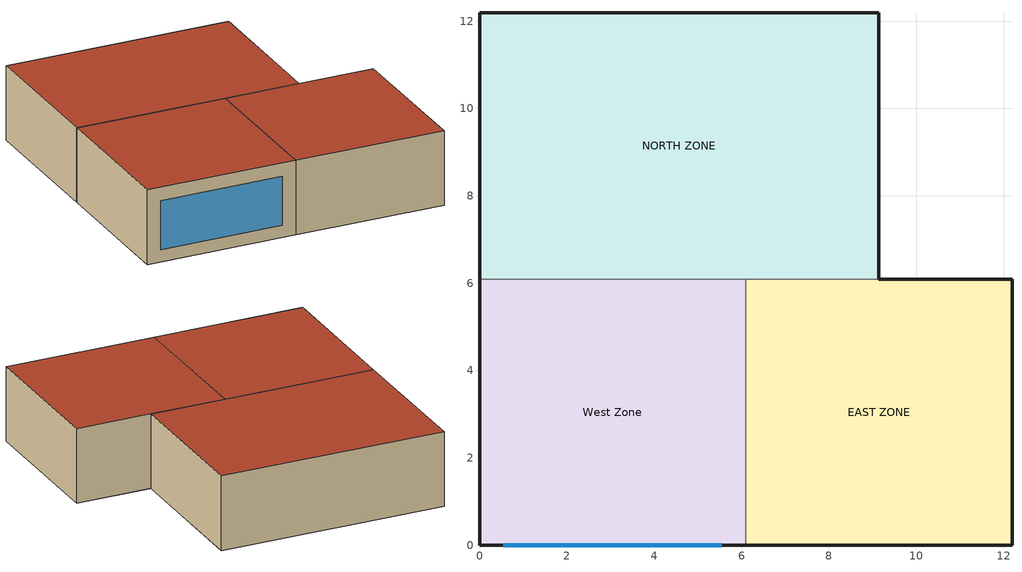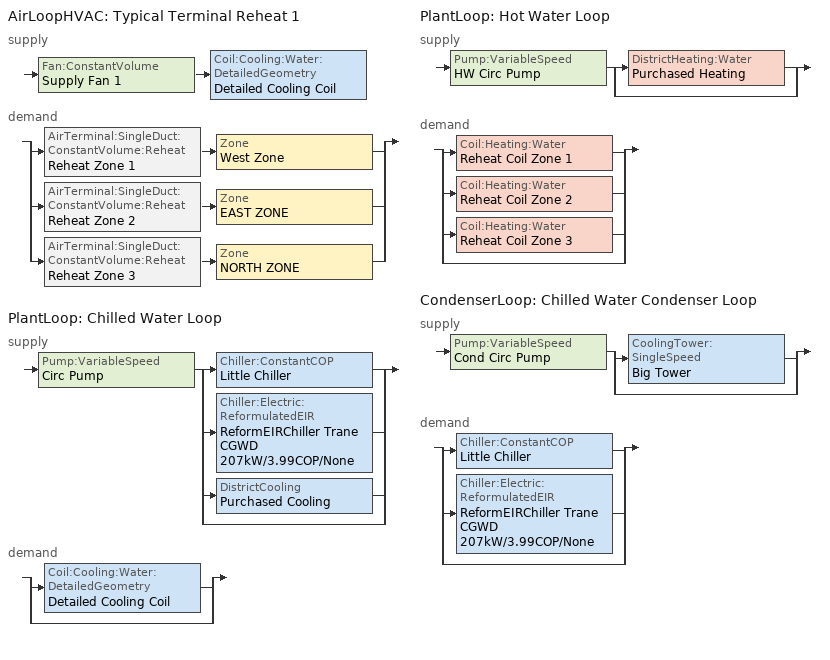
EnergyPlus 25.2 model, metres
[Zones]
West Zone
 floor adiabatic (FLOOR SLAB 8 IN): 0,0 0,6.1 6.1,6.1 6.1,0 z0
 wall outside (EXTWALL80): 0,6.1 0,0 6.1,0 z0:3.05
 wall to NORTH ZONE (PARTITION06): 6.1,6.1 0,6.1 z0:3.05
 wall to EAST ZONE (PARTITION06): 6.1,0 6.1,6.1 z0:3.05
 window (WIN-CON-LIGHT): 0.55,0 5.55,0 z0.5:2.5
 roof outside (ROOF34): 0,6.1 0,0 6.1,0 6.1,6.1 z3.05
EAST ZONE
 floor adiabatic (FLOOR SLAB 8 IN): 6.1,0 6.1,6.1 12.19,6.1 12.19,0 z0
 wall outside (EXTWALL80): 6.1,0 12.19,0 12.19,6.1 9.14,6.1 z0:3.05
 wall to NORTH ZONE (PARTITION06): 9.14,6.1 6.1,6.1 z0:3.05
 roof outside (ROOF34): 6.1,6.1 6.1,0 12.19,0 12.19,6.1 z3.05
NORTH ZONE
 floor adiabatic (FLOOR SLAB 8 IN): 0,6.1 0,12.19 9.14,12.19 9.14,6.1 z0
 wall outside (EXTWALL80): 9.14,6.1 9.14,12.19 0,12.19 0,6.1 z0:3.05
 roof outside (ROOF34): 0,12.19 0,6.1 9.14,6.1 9.14,12.19 z3.05
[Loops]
AirLoopHVAC 'Typical Terminal Reheat 1'
 supply: Fan:ConstantVolume 'Supply Fan 1' > Coil:Cooling:Water:DetailedGeometry 'Detailed Cooling Coil'
 demand: split
  | AirTerminal:SingleDuct:ConstantVolume:Reheat 'Reheat Zone 1' > Zone 'West Zone'
  | AirTerminal:SingleDuct:ConstantVolume:Reheat 'Reheat Zone 2' > Zone 'EAST ZONE'
  | AirTerminal:SingleDuct:ConstantVolume:Reheat 'Reheat Zone 3' > Zone 'NORTH ZONE'
PlantLoop 'Chilled Water Loop'
 supply: Pump:VariableSpeed 'Circ Pump' > split
  | Chiller:ConstantCOP 'Little Chiller'
  | Chiller:Electric:ReformulatedEIR 'ReformEIRChiller Trane CGWD 207kW/3.99COP/None'
  | DistrictCooling 'Purchased Cooling'
  | bypass
 demand: split
  | Coil:Cooling:Water:DetailedGeometry 'Detailed Cooling Coil'
  | bypass
PlantLoop 'Hot Water Loop'
 supply: Pump:VariableSpeed 'HW Circ Pump' > split
  | DistrictHeating:Water 'Purchased Heating'
  | bypass
 demand: split
  | Coil:Heating:Water 'Reheat Coil Zone 1'
  | Coil:Heating:Water 'Reheat Coil Zone 2'
  | Coil:Heating:Water 'Reheat Coil Zone 3'
  | bypass
CondenserLoop 'Chilled Water Condenser Loop'
 supply: Pump:VariableSpeed 'Cond Circ Pump' > split
  | CoolingTower:SingleSpeed 'Big Tower'
  | bypass
 demand: split
  | Chiller:ConstantCOP 'Little Chiller'
  | Chiller:Electric:ReformulatedEIR 'ReformEIRChiller Trane CGWD 207kW/3.99COP/None'
  | bypass
[Building]
NONE: Loads convergence tolerance value=0.04; Maximum number of warmup days=25; Minimum number of warmup days=6; North axis=0; Solar distribution=FullInteriorAndExterior; Temperature convergence tolerance value=0.4; Terrain=Suburbs
[Site:GroundTemperature:BuildingSurface]
20.03, 20.03, 20.13, 20.3, 20.43, 20.52, 20.62, 20.77, 20.78, 20.55, 20.44, 20.2
[Site:Location]
Chicago Ohare Intl Ap IL USA WMO=725300: Elevation=205; Latitude=41.99; Longitude=-87.91; Time zone=-6
[SizingPeriod:DesignDay] Barometric pressure=98886; Day of month=21; Daylight saving time indicator=No; Humidity condition type=WetBulb; Rain indicator=No; Snow indicator=No; Solar model indicator=ASHRAEClearSky
Name | Daily dry bulb temperature range | Day type | Maximum dry bulb temperature | Month | Sky clearness | Wetbulb or dewpoint at maximum dry bulb | Wind direction | Wind speed
Chicago Ohare Intl Ap Ann Clg 1% Condns DB=>MWB | 10.5 | SummerDesignDay | 31.6 | 7 | 1 | 23 | 230 | 5.2
Chicago Ohare Intl Ap Ann Htg 99% Condns DB | 0 | WinterDesignDay | -16.6 | 1 | 0 | -16.6 | 270 | 4.9
[Construction]
EXTWALL80: A1 - 1 IN STUCCO, C4 - 4 IN COMMON BRICK, E1 - 3 / 4 IN PLASTER OR GYP BOARD
FLOOR SLAB 8 IN: C10 - 8 IN HW CONCRETE
PARTITION06: E1 - 3 / 4 IN PLASTER OR GYP BOARD, C6 - 8 IN CLAY TILE, E1 - 3 / 4 IN PLASTER OR GYP BOARD
ROOF34: E2 - 1 / 2 IN SLAG OR STONE, E3 - 3 / 8 IN FELT AND MEMBRANE, B5 - 1 IN DENSE INSULATION, C12 - 2 IN HW CONCRETE
WIN-CON-LIGHT: WIN-LAY-GLASS-LIGHT
[Material] Thermal absorptance=0.9
Name | Conductivity | Density | Roughness | Solar absorptance | Specific heat | Thickness | Visible absorptance
A1 - 1 IN STUCCO | 0.691831 | 1858.142 | Smooth | 0.92 | 836.8 | 0.0253898 | 0.92
B5 - 1 IN DENSE INSULATION | 0.0432394 | 91.30524 | VeryRough | 0.5 | 836.8 | 0.0253898 | 0.5
C4 - 4 IN COMMON BRICK | 0.726422 | 1922.216 | Rough | 0.76 | 836.8 | 0.101498 | 0.76
C6 - 8 IN CLAY TILE | 0.570761 | 1121.292 | Smooth | 0.82 | 836.8 | 0.203302 | 0.82
C10 - 8 IN HW CONCRETE | 1.729577 | 2242.585 | MediumRough | 0.65 | 836.8 | 0.203302 | 0.65
C12 - 2 IN HW CONCRETE | 1.729577 | 2242.585 | MediumRough | 0.65 | 836.8 | 0.0509016 | 0.65
E1 - 3 / 4 IN PLASTER OR GYP BOARD | 0.726422 | 1601.846 | Smooth | 0.92 | 836.8 | 0.01905 | 0.92
E2 - 1 / 2 IN SLAG OR STONE | 1.435549 | 881.0155 | Rough | 0.55 | 1673.6 | 0.0127102 | 0.55
E3 - 3 / 8 IN FELT AND MEMBRANE | 0.190253 | 1121.292 | Rough | 0.75 | 1673.6 | 0.00954024 | 0.75
[WindowMaterial:Glazing]
WIN-LAY-GLASS-LIGHT: Back side infrared hemispherical emissivity=0.84; Back side solar reflectance at normal incidence=0.031; Back side visible reflectance at normal incidence=0.05; Conductivity=0.9; Front side infrared hemispherical emissivity=0.84; Front side solar reflectance at normal incidence=0.031; Front side visible reflectance at normal incidence=0.05; Infrared transmittance at normal incidence=0; Optical data type=SpectralAverage; Solar transmittance at normal incidence=0.9; Thickness=0.003; Visible transmittance at normal incidence=0.9
[AirLoopHVAC]
Typical Terminal Reheat 1: Design supply air flow rate=1.3
[AirTerminal:SingleDuct:ConstantVolume:Reheat] Availability schedule=FanAndCoilAvailSched; Convergence tolerance=0.001; Minimum hot water or steam flow rate=0
Name | Maximum air flow rate | Maximum hot water or steam flow rate | Reheat coil
Reheat Zone 1 | 0.47 | 0.0013 | Reheat Coil Zone 1
Reheat Zone 2 | 0.36 | 0.0012 | Reheat Coil Zone 2
Reheat Zone 3 | 0.47 | 0.0013 | Reheat Coil Zone 3
[AvailabilityManager:Scheduled]
Reheat System 1 Avail: Schedule=FanAndCoilAvailSched
[Chiller:ConstantCOP]
Little Chiller: Chiller flow mode=LeavingSetpointModulated; Condenser type=WaterCooled; Design chilled water flow rate=0.0011; Design condenser water flow rate=0.0011; Nominal capacity=25000; Nominal cop=2.5
[Chiller:Electric:ReformulatedEIR]
ReformEIRChiller Trane CGWD 207kW/3.99COP/None: Chiller flow mode type=NotModulated; Cooling capacity function of temperature curve=ReformEIRChiller Trane CGWD 207kW/None CAPFT; Design heat recovery water flow rate=0; Electric input to cooling output ratio function of part load ratio curve=ReformEIRChiller Trane CGWD 207kW/None EIRFPLR; Electric input to cooling output ratio function of temperature curve=ReformEIRChiller Trane CGWD 207kW/None EIRFT; Fraction of compressor electric consumption rejected by condenser=1; Leaving chilled water lower temperature limit=2; Maximum part load ratio=1.01; Minimum part load ratio=0.25; Minimum unloading ratio=0.25; Optimum part load ratio=1; Reference capacity=25000; Reference chilled water flow rate=0.001075; Reference condenser water flow rate=0.001345; Reference cop=3.99; Reference leaving chilled water temperature=8.89; Reference leaving condenser water temperature=34.6
[Coil:Cooling:Water:DetailedGeometry]
Detailed Cooling Coil: Availability schedule=CoolingCoilAvailSched; Coil depth=0.165098; Fin diameter=0.435072; Fin spacing=0.00181429; Fin surface area=101.716; Fin thermal conductivity=203.883; Fin thickness=0.00149998; Maximum water flow rate=0.0011; Minimum airflow area=0.810606; Number of tube rows=6; Number of tubes per row=16; Total tube inside area=6.20007; Tube depth spacing=0.0258998; Tube inside diameter=0.01445; Tube outside diameter=0.0158798; Tube outside surface area=6.23816; Tube thermal conductivity=385.765
[Coil:Heating:Water] Availability schedule=FanAndCoilAvailSched; Performance input method=UFactorTimesAreaAndDesignWaterFlowRate; Rated capacity=Autosize; Rated inlet air temperature=16.6; Rated inlet water temperature=82.2; Rated outlet air temperature=32.2; Rated outlet water temperature=71.1; U factor times area value=400
Name | Maximum water flow rate
Reheat Coil Zone 1 | 0.0013
Reheat Coil Zone 2 | 0.0012
Reheat Coil Zone 3 | 0.0018
[CondenserEquipmentList]
All Towers: Big Tower, CoolingTower:SingleSpeed
[CondenserEquipmentOperationSchemes]
Tower Loop Operation: Control scheme 1=Year Round Tower Operation; Control scheme 1 schedule=ON
[CondenserLoop]
Chilled Water Condenser Loop: Condenser equipment operation scheme=Tower Loop Operation; Condenser loop volume=Autocalculate; Fluid type=Water; Load distribution scheme=SequentialLoad; Maximum loop flow rate=0.001345; Maximum loop temperature=80; Minimum loop flow rate=0; Minimum loop temperature=10
[Controller:WaterCoil]
Main Cooling Coil Controller: Action=Reverse; Actuator variable=Flow; Control variable=Temperature; Controller convergence tolerance=0.1; Maximum actuated flow=0.0011; Minimum actuated flow=0
[CoolingTower:SingleSpeed]
Big Tower: Design air flow rate=16; Design fan power=1000; Design u factor times area value=1750; Design water flow rate=0.001345; Free convection regime air flow rate=0; Free convection regime u factor times area value=0; Performance input method=UFactorTimesAreaAndDesignWaterFlowRate
[DistrictCooling]
Purchased Cooling: Nominal capacity=680000
[DistrictHeating:Water]
Purchased Heating: Nominal capacity=1000000
[ElectricEquipment] Design level calculation method=EquipmentLevel; Fraction latent=0; Fraction lost=0; Fraction radiant=0.3; Schedule=INTERMITTENT
Name | Design level | Zone or zonelist or space or spacelist
EAST ZONE ElecEq 1 | 1464.375 | EAST ZONE
NORTH ZONE ElecEq 1 | 2928.751 | NORTH ZONE
West Zone ElecEq 1 | 2928.751 | West Zone
[Fan:ConstantVolume]
Supply Fan 1: Availability schedule=FanAndCoilAvailSched; Fan total efficiency=0.7; Maximum flow rate=1.3; Motor efficiency=0.9; Motor in airstream fraction=1; Pressure rise=600
[Lights] Design level calculation method=LightingLevel; End use subcategory=GeneralLights; Fraction radiant=0.2; Fraction replaceable=0; Fraction visible=0.2; Return air fraction=0; Schedule=OFFICE LIGHTING
Name | Lighting level | Zone or zonelist or space or spacelist
EAST ZONE Lights 1 | 1464.375 | EAST ZONE
NORTH ZONE Lights 1 | 878.6252 | NORTH ZONE
[People] Activity level schedule=Activity Sch; Air velocity schedule=Air Velo Sch; Carbon dioxide generation rate=3.82e-08; Clothing insulation calculation method=ClothingInsulationSchedule; Clothing insulation schedule=Clothing Sch; Fraction radiant=0.3; Mean radiant temperature calculation type=EnclosureAveraged; Number of people calculation method=People; Number of people schedule=OFFICE OCCUPANCY; Thermal comfort model 1 type=Fanger; Work efficiency schedule=Work Eff Sch
Name | Number of people | Zone or zonelist or space or spacelist
EAST ZONE | 3 | EAST ZONE
NORTH ZONE | 4 | NORTH ZONE
West Zone | 3 | West Zone
[PlantEquipmentList]
All Chillers: ReformEIRChiller Trane CGWD 207kW/3.99COP/None, Chiller:Electric:ReformulatedEIR, Little Chiller, Chiller:ConstantCOP
Chiller Plant; Electric Only: ReformEIRChiller Trane CGWD 207kW/3.99COP/None, Chiller:Electric:ReformulatedEIR
Chiller Plant and Purchased: ReformEIRChiller Trane CGWD 207kW/3.99COP/None, Chiller:Electric:ReformulatedEIR, Purchased Cooling, DistrictCooling
Purchased Only: Purchased Cooling, DistrictCooling
heating plant: Purchased Heating, DistrictHeating:Water
[PlantEquipmentOperation:CoolingLoad] Load range 1 lower limit=0
Name | Load range 1 upper limit | Range 1 equipment list
Off Peak Operation | 900000 | Electric Only
Peak Operation | 500000 | Electric Only
Year Round Tower Operation | 90000000 | All Towers
[PlantEquipmentOperation:HeatingLoad]
Purchased Only: Load range 1 lower limit=0; Load range 1 upper limit=1000000; Range 1 equipment list=heating plant
[PlantEquipmentOperationSchemes]
Name | Control scheme 1 | Control scheme 1 schedule | Control scheme 2 | Control scheme 2 schedule
CW Loop Operation | Peak Operation | On Peak | Peak Operation | Off Peak
Hot Loop Operation | Purchased Only | ON
[PlantLoop] Fluid type=Water; Load distribution scheme=Optimal; Minimum loop flow rate=0; Plant loop volume=Autocalculate
Name | Maximum loop flow rate | Maximum loop temperature | Minimum loop temperature | Plant equipment operation scheme
Chilled Water Loop | 0.001075 | 98 | 1 | CW Loop Operation
Hot Water Loop | 0.0043 | 100 | 10 | Hot Loop Operation
[Pump:VariableSpeed] Design minimum flow rate=0; Design pump head=300000; Fraction of motor inefficiencies to fluid stream=0; Motor efficiency=0.87; Pump control type=Intermittent; Coefficient 1 of the part load performance curve=0; Coefficient 2 of the part load performance curve=1; Coefficient 3 of the part load performance curve=0; Coefficient 4 of the part load performance curve=0
Name | Design maximum flow rate | Design power consumption
Circ Pump | 0.001075 | 500
Cond Circ Pump | 0.001345 | 750
HW Circ Pump | 0.0043 | 2000
[SetpointManager:Scheduled] Control variable=Temperature
Name | Schedule | Setpoint node or nodelist
Chilled Water Loop Setpoint Manager | CW Loop Temp Schedule | Chilled Water Loop Setpoint Node List
Condenser Loop Setpoint Manager | Condenser Loop Temp Schedule | Condenser Loop Setpoint Node List
Hot Water Loop Setpoint Manager | HW Loop Temp Schedule | Hot Water Loop Setpoint Node List
Little Chiller Setpoint Manager | CW Loop Temp Schedule | Little Chiller Outlet Node
Supply Air Temp Manager | Seasonal Reset Supply Air Temp Sch | Supply Air Temp Nodes
[ThermostatSetpoint:SingleCooling]
Cooling Setpoint with SB: Setpoint temperature schedule=Cooling Setpoints
[ThermostatSetpoint:SingleHeating]
Heating Setpoint with SB: Setpoint temperature schedule=Heating Setpoints
[Zone] Ceiling height=Autocalculate; Multiplier=1; Type=1; Volume=Autocalculate
EAST ZONE; NORTH ZONE; West Zone
[ZoneControl:Thermostat] Control 1=Heating Setpoint with SB; Control 2=Cooling Setpoint with SB; Control type schedule=Zone Control Type Sched
Name | Zone or zonelist
Zone 1 Thermostat | West Zone
Zone 2 Thermostat | EAST ZONE
Zone 3 Thermostat | NORTH ZONE
[Zone equipment]
West Zone: Reheat Zone 1
EAST ZONE: Reheat Zone 2
NORTH ZONE: Reheat Zone 3
[Curve:Bicubic]
ReformEIRChiller Trane CGWD 207kW/None EIRFPLR: Maximum value of x=36; Maximum value of y=1.01; Minimum value of x=20.33; Minimum value of y=0.25; Coefficient1 constant=0.0708628; Coefficient2 x=0.00278756; Coefficient3 x 2=-8.91704e-06; Coefficient4 y=0.230973; Coefficient5 y 2=1.250442; Coefficient6 x y=-0.00216103; Coefficient7 x 3=0; Coefficient8 y 3=-0.563009; Coefficient9 x 2 y=0; Coefficient10 x y 2=0
[Curve:Biquadratic] Input unit type for x=Temperature; Input unit type for y=Temperature; Maximum value of x=10.4; Maximum value of y=40.94; Minimum value of x=5.56; Minimum value of y=29.37; Output unit type=Dimensionless
Name | Coefficient1 constant | Coefficient2 x | Coefficient3 x 2 | Coefficient4 y | Coefficient5 y 2 | Coefficient6 x y
ReformEIRChiller Trane CGWD 207kW/None CAPFT | 0.958546 | 0.0351687 | 0.000124662 | -0.00274556 | -5.00023e-05 | -0.000172349
ReformEIRChiller Trane CGWD 207kW/None EIRFT | 0.7327 | -0.00834361 | 0.00063853 | -0.00303754 | 0.000484953 | -0.00083585
[Schedule:Compact]
Activity Sch: Through: 12/31, For: AllDays, Until: 24:00, 131.8
Air Velo Sch: Through: 12/31, For: AllDays, Until: 24:00, 0.137
CW Loop Temp Schedule: Through: 12/31, For: AllDays, Until: 24:00, 6.67
Clothing Sch; ON: Through: 12/31, For: AllDays, Until: 24:00, 1
Condenser Loop Temp Schedule: Through: 12/31, For: AllDays, Until: 24:00, 29.4
Cooling Setpoints: Through: 12/31, For: AllDays, Until:  7:00, 30, Until: 17:00, 24, Until: 24:00, 30
CoolingCoilAvailSched: Through: 3/31, For: AllDays, Until: 24:00, 0, Through: 9/30, For: WeekDays SummerDesignDay, Until: 7:00, 0, Until: 17:00, 1, Until: 24:00, 0, For: WinterDesignDay, Until: 24:00, 0, For: AllOtherDays, Until: 24:00, 0, Through: 12/31, For: AllDays, Until: 24:00, 0
FanAndCoilAvailSched: Through: 3/31, For: AllDays, Until: 24:00, 1, Through: 9/30, For: WeekDays SummerDesignDay, Until: 7:00, 0, Until: 17:00, 1, Until: 24:00, 0, For: WinterDesignDay, Until: 24:00, 0, For: AllOtherDays, Until: 24:00, 0, Through: 12/31, For: AllDays, Until: 24:00, 1
HW Loop Temp Schedule: Through: 12/31, For: AllDays, Until: 24:00, 60
Heating Setpoints: Through: 12/31, For: AllDays, Until:  7:00, 15, Until: 17:00, 20, Until: 24:00, 15
INTERMITTENT: Through: 12/31, For: WeekDays SummerDesignDay, Until: 8:00, 0, Until: 18:00, 1, Until: 24:00, 0, For: AllOtherDays, Until: 24:00, 0
OFFICE LIGHTING: Through: 12/31, For: WeekDays SummerDesignDay, Until: 6:00, 0.05, Until: 7:00, 0.2, Until: 17:00, 1, Until: 18:00, 0.5, Until: 24:00, 0.05, For: AllOtherDays, Until: 24:00, 0.05
OFFICE OCCUPANCY: Through: 12/31, For: WeekDays SummerDesignDay, Until: 6:00, 0, Until: 7:00, 0.1, Until: 8:00, 0.5, Until: 12:00, 1, Until: 13:00, 0.5, Until: 16:00, 1, Until: 17:00, 0.5, Until: 18:00, 0.1, Until: 24:00, 0, For: AllOtherDays, Until: 24:00, 0
Off Peak: Through: 12/31, For: AllDays, Until: 9:00, 1, Until: 18:00, 0, Until: 24:00, 1
On Peak: Through: 12/31, For: AllDays, Until:  9:00, 0, Until: 18:00, 1, Until: 24:00, 0
Seasonal Reset Supply Air Temp Sch: Through: 3/31, For: AllDays, Until: 24:00, 16, Through: 9/30, For: AllDays, Until: 24:00, 13, Through: 12/31, For: AllDays, Until: 24:00, 16
Work Eff Sch: Through: 12/31, For: AllDays, Until: 24:00, 0
Zone Control Type Sched: Through: 3/31, For: AllDays, Until: 24:00, 1, Through: 9/30, For: AllDays, Until: 24:00, 2, Through: 12/31, For: AllDays, Until: 24:00, 1
